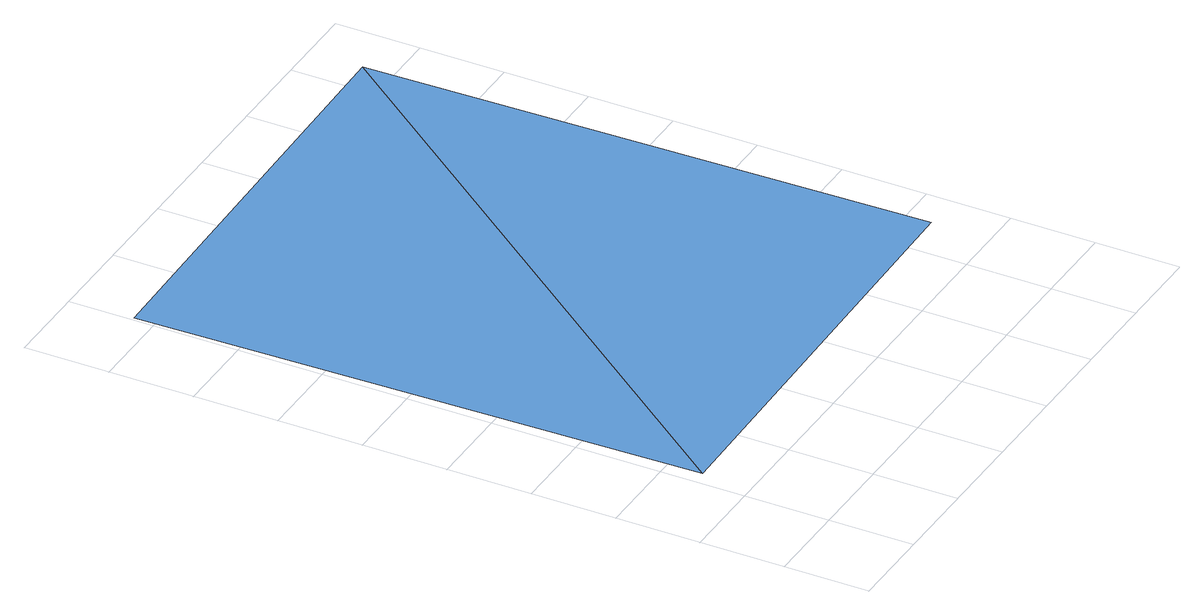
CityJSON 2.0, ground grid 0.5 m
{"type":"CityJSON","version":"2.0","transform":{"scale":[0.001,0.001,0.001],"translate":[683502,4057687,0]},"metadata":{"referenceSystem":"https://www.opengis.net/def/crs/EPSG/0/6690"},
"CityObjects":{
"waterbody1":{"type":"WaterBody","attributes":{"RiverFloodingRiskAttribute.description":"3","RiverFloodingRiskAttribute.rank":"1","RiverFloodingRiskAttribute.adminType":"2","RiverFloodingRiskAttribute.scale":"2","class":"1140","function":"1"},"geometry":[{"type":"MultiSurface","lod":"1","boundaries":[[[0,1,2]],[[1,3,2]]],"semantics":{"surfaces":[{"type":"WaterSurface"}],"values":[0,0]}}]}
},
"vertices":[
[2774,852,0],[2703,4181,0],[92,795,0],[21,4123,0]
]}
